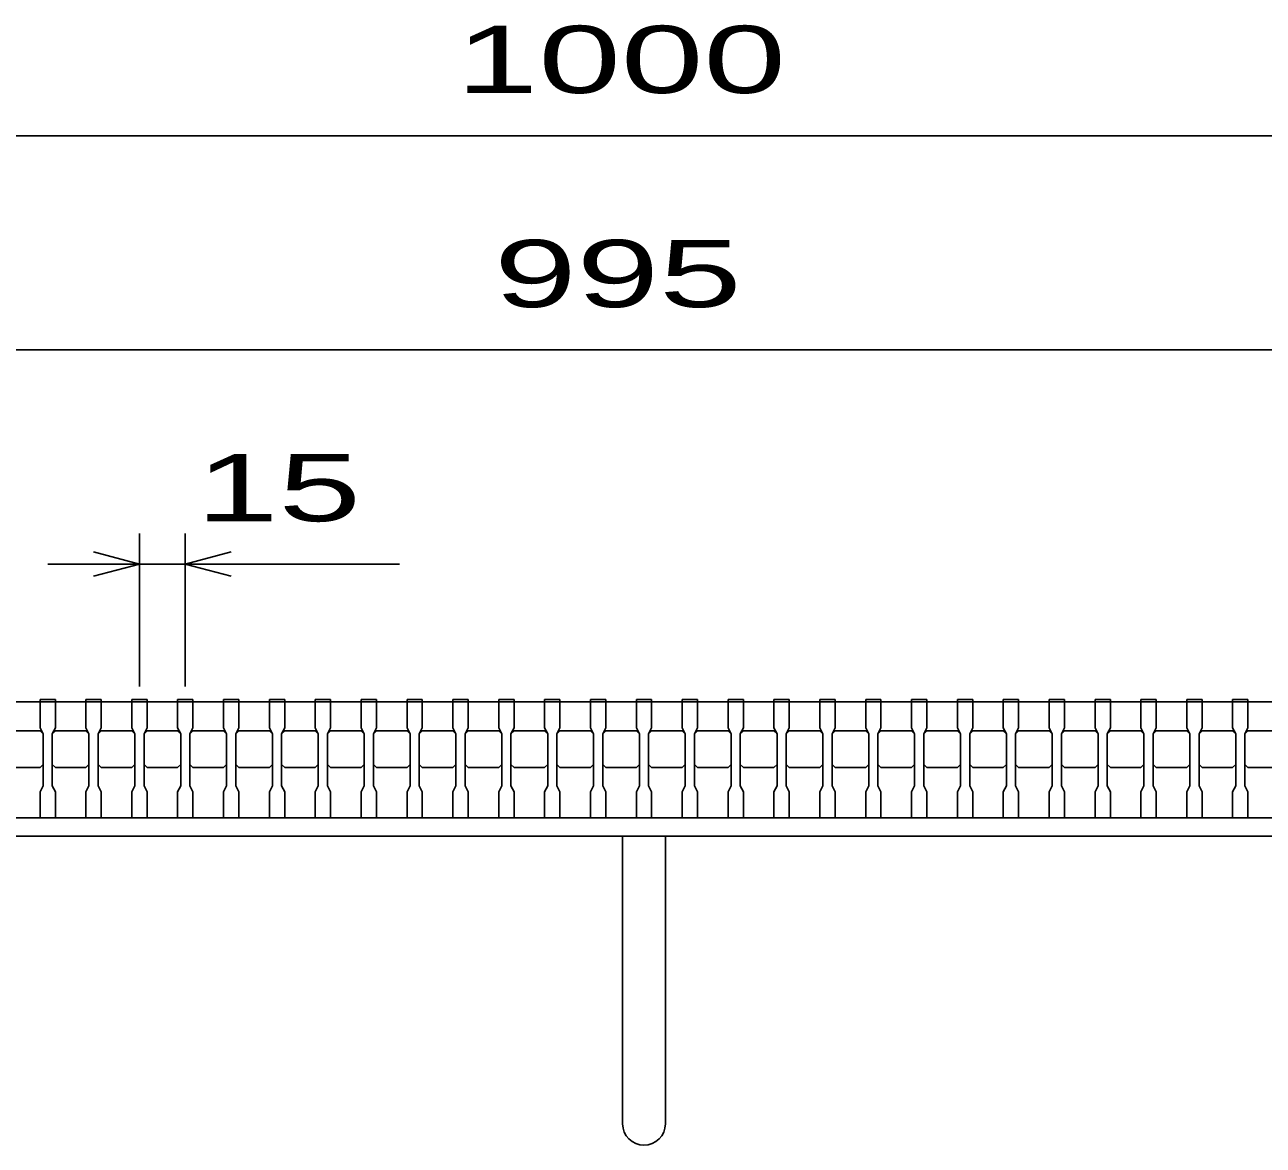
# Model space of a CAD drawing. Units: millimetres, scale not verified. Extents: x -1820 to 1731, y -1282 to 1054.
# Drawn here: x -1124 to -719, y -682.5 to -316.2 of the extents above; entities that cross this region are included whole.
import ezdxf
from ezdxf.enums import TextEntityAlignment as Align

# ---------------------------------------------------------------- set-up
doc = ezdxf.new("R2010")
doc.units = ezdxf.units.MM
doc.header["$LTSCALE"] = 10
for name, color, linetype, lineweight in [('16', 3, 'Continuous', 25), ('19', 6, 'Continuous', 25), ('22', 4, 'Continuous', 25)]:
    doc.layers.add(name, color=color, linetype=linetype, lineweight=lineweight)
doc.styles.add('ベクトル', font='')
doc.styles.get('ベクトル').set_extended_font_data('ベクトル')

msp = doc.modelspace()

# ---------------------------------------------------------------- linework, layer by layer
at = {"layer": '16'}
for p, q in [((-1419, -537.5), (-424, -537.5)), ((-1119, -537.5), (-1119, -536.8)), ((-1119, -536.8), (-1114, -536.8)), ((-1119, -537.5), (-1119, -546)), ((-1114, -537.5), (-1119, -537.5)), ((-1114, -536.8), (-1114, -537.5)), ((-1114, -546), (-1114, -537.5)), ((-1104, -537.5), (-1104, -536.8)), ((-1104, -536.8), (-1099, -536.8)), ((-1104, -537.5), (-1104, -546)), ((-1099, -537.5), (-1104, -537.5)), ((-1099, -536.8), (-1099, -537.5)), ((-1099, -546), (-1099, -537.5)), ((-1089, -537.5), (-1089, -536.8)), ((-1089, -536.8), (-1084, -536.8)), ((-1089, -537.5), (-1089, -546)), ((-1084, -537.5), (-1089, -537.5)), ((-1084, -536.8), (-1084, -537.5)), ((-1084, -546), (-1084, -537.5)), ((-1074, -537.5), (-1074, -536.8)), ((-1074, -536.8), (-1069, -536.8)), ((-1074, -537.5), (-1074, -546)), ((-1069, -537.5), (-1074, -537.5)), ((-1069, -536.8), (-1069, -537.5)), ((-1069, -546), (-1069, -537.5)), ((-1059, -537.5), (-1059, -536.8)), ((-1059, -536.8), (-1054, -536.8)), ((-1059, -537.5), (-1059, -546)), ((-1054, -537.5), (-1059, -537.5)), ((-1054, -536.8), (-1054, -537.5)), ((-1054, -546), (-1054, -537.5)), ((-1044, -537.5), (-1044, -536.8)), ((-1044, -536.8), (-1039, -536.8)), ((-1044, -537.5), (-1044, -546)), ((-1039, -537.5), (-1044, -537.5)), ((-1039, -536.8), (-1039, -537.5)), ((-1039, -546), (-1039, -537.5)), ((-1029, -537.5), (-1029, -536.8)), ((-1029, -536.8), (-1024, -536.8)), ((-1029, -537.5), (-1029, -546)), ((-1024, -537.5), (-1029, -537.5)), ((-1024, -536.8), (-1024, -537.5)), ((-1024, -546), (-1024, -537.5)), ((-1014, -537.5), (-1014, -536.8)), ((-1014, -536.8), (-1009, -536.8)), ((-1014, -537.5), (-1014, -546)), ((-1009, -537.5), (-1014, -537.5)), ((-1009, -536.8), (-1009, -537.5)), ((-1009, -546), (-1009, -537.5)), ((-999, -537.5), (-999, -536.8)), ((-999, -536.8), (-994, -536.8)), ((-999, -537.5), (-999, -546)), ((-994, -537.5), (-999, -537.5)), ((-994, -536.8), (-994, -537.5)), ((-994, -546), (-994, -537.5)), ((-984, -537.5), (-984, -536.8)), ((-984, -536.8), (-979, -536.8)), ((-984, -537.5), (-984, -546)), ((-979, -537.5), (-984, -537.5)), ((-979, -536.8), (-979, -537.5)), ((-979, -546), (-979, -537.5)), ((-969, -537.5), (-969, -536.8)), ((-969, -536.8), (-964, -536.8)), ((-969, -537.5), (-969, -546)), ((-964, -537.5), (-969, -537.5)), ((-964, -536.8), (-964, -537.5)), ((-964, -546), (-964, -537.5)), ((-954, -537.5), (-954, -536.8)), ((-954, -536.8), (-949, -536.8)), ((-954, -537.5), (-954, -546)), ((-949, -537.5), (-954, -537.5)), ((-949, -536.8), (-949, -537.5)), ((-949, -546), (-949, -537.5)), ((-939, -537.5), (-939, -536.8)), ((-939, -536.8), (-934, -536.8)), ((-939, -537.5), (-939, -546)), ((-934, -537.5), (-939, -537.5)), ((-934, -536.8), (-934, -537.5)), ((-934, -546), (-934, -537.5)), ((-924, -537.5), (-924, -536.8)), ((-924, -536.8), (-919, -536.8)), ((-924, -537.5), (-924, -546)), ((-919, -537.5), (-924, -537.5)), ((-919, -536.8), (-919, -537.5)), ((-919, -546), (-919, -537.5)), ((-909, -537.5), (-909, -536.8)), ((-909, -536.8), (-904, -536.8)), ((-909, -537.5), (-909, -546)), ((-904, -537.5), (-909, -537.5)), ((-904, -536.8), (-904, -537.5)), ((-904, -546), (-904, -537.5)), ((-894, -537.5), (-894, -536.8)), ((-894, -536.8), (-889, -536.8)), ((-894, -537.5), (-894, -546)), ((-889, -537.5), (-894, -537.5)), ((-889, -536.8), (-889, -537.5)), ((-889, -546), (-889, -537.5)), ((-879, -537.5), (-879, -536.8)), ((-879, -536.8), (-874, -536.8)), ((-879, -537.5), (-879, -546)), ((-874, -537.5), (-879, -537.5)), ((-874, -536.8), (-874, -537.5)), ((-874, -546), (-874, -537.5)), ((-864, -537.5), (-864, -536.8)), ((-864, -536.8), (-859, -536.8)), ((-864, -537.5), (-864, -546)), ((-859, -537.5), (-864, -537.5)), ((-859, -536.8), (-859, -537.5)), ((-859, -546), (-859, -537.5)), ((-849, -537.5), (-849, -536.8)), ((-849, -536.8), (-844, -536.8)), ((-849, -537.5), (-849, -546)), ((-844, -537.5), (-849, -537.5)), ((-844, -536.8), (-844, -537.5)), ((-844, -546), (-844, -537.5)), ((-834, -537.5), (-834, -536.8)), ((-834, -536.8), (-829, -536.8)), ((-834, -537.5), (-834, -546)), ((-829, -537.5), (-834, -537.5)), ((-829, -536.8), (-829, -537.5)), ((-829, -546), (-829, -537.5)), ((-819, -537.5), (-819, -536.8)), ((-819, -536.8), (-814, -536.8)), ((-819, -537.5), (-819, -546)), ((-814, -537.5), (-819, -537.5)), ((-814, -536.8), (-814, -537.5)), ((-814, -546), (-814, -537.5)), ((-804, -537.5), (-804, -536.8)), ((-804, -536.8), (-799, -536.8)), ((-804, -537.5), (-804, -546)), ((-799, -537.5), (-804, -537.5)), ((-799, -536.8), (-799, -537.5)), ((-799, -546), (-799, -537.5)), ((-789, -537.5), (-789, -536.8)), ((-789, -536.8), (-784, -536.8)), ((-789, -537.5), (-789, -546)), ((-784, -537.5), (-789, -537.5)), ((-784, -536.8), (-784, -537.5)), ((-784, -546), (-784, -537.5)), ((-774, -537.5), (-774, -536.8)), ((-774, -536.8), (-769, -536.8)), ((-774, -537.5), (-774, -546)), ((-769, -537.5), (-774, -537.5)), ((-769, -536.8), (-769, -537.5)), ((-769, -546), (-769, -537.5)), ((-759, -537.5), (-759, -536.8)), ((-759, -536.8), (-754, -536.8)), ((-759, -537.5), (-759, -546)), ((-754, -537.5), (-759, -537.5)), ((-754, -536.8), (-754, -537.5)), ((-754, -546), (-754, -537.5)), ((-744, -537.5), (-744, -536.8)), ((-744, -536.8), (-739, -536.8)), ((-744, -537.5), (-744, -546)), ((-739, -537.5), (-744, -537.5)), ((-739, -536.8), (-739, -537.5)), ((-739, -546), (-739, -537.5)), ((-729, -537.5), (-729, -536.8)), ((-729, -536.8), (-724, -536.8)), ((-729, -537.5), (-729, -546)), ((-724, -537.5), (-729, -537.5)), ((-724, -536.8), (-724, -537.5)), ((-724, -546), (-724, -537.5)), ((-1119, -546), (-1118, -548)), ((-1115, -548), (-1114, -546)), ((-1104, -546), (-1103, -548)), ((-1100, -548), (-1099, -546)), ((-1089, -546), (-1088, -548)), ((-1085, -548), (-1084, -546)), ((-1074, -546), (-1073, -548)), ((-1070, -548), (-1069, -546)), ((-1059, -546), (-1058, -548)), ((-1055, -548), (-1054, -546)), ((-1044, -546), (-1043, -548)), ((-1040, -548), (-1039, -546)), ((-1029, -546), (-1028, -548)), ((-1025, -548), (-1024, -546)), ((-1014, -546), (-1013, -548)), ((-1010, -548), (-1009, -546)), ((-999, -546), (-998, -548)), ((-995, -548), (-994, -546)), ((-984, -546), (-983, -548)), ((-980, -548), (-979, -546)), ((-969, -546), (-968, -548)), ((-965, -548), (-964, -546)), ((-954, -546), (-953, -548)), ((-950, -548), (-949, -546)), ((-939, -546), (-938, -548)), ((-935, -548), (-934, -546)), ((-924, -546), (-923, -548)), ((-920, -548), (-919, -546)), ((-909, -546), (-908, -548)), ((-905, -548), (-904, -546)), ((-894, -546), (-893, -548)), ((-890, -548), (-889, -546)), ((-879, -546), (-878, -548)), ((-875, -548), (-874, -546)), ((-864, -546), (-863, -548)), ((-860, -548), (-859, -546)), ((-849, -546), (-848, -548)), ((-845, -548), (-844, -546)), ((-834, -546), (-833, -548)), ((-830, -548), (-829, -546)), ((-819, -546), (-818, -548)), ((-815, -548), (-814, -546)), ((-804, -546), (-803, -548)), ((-800, -548), (-799, -546)), ((-789, -546), (-788, -548)), ((-785, -548), (-784, -546)), ((-774, -546), (-773, -548)), ((-770, -548), (-769, -546)), ((-759, -546), (-758, -548)), ((-755, -548), (-754, -546)), ((-744, -546), (-743, -548)), ((-740, -548), (-739, -546)), ((-729, -546), (-728, -548)), ((-725, -548), (-724, -546)), ((-1129, -547), (-1119, -547)), ((-1119, -547), (-1118, -548)), ((-1118, -548), (-1118, -565)), ((-1115, -548), (-1114, -547)), ((-1115, -565), (-1115, -548)), ((-1114, -547), (-1104, -547)), ((-1104, -547), (-1103, -548)), ((-1103, -548), (-1103, -565)), ((-1100, -548), (-1099, -547)), ((-1100, -565), (-1100, -548)), ((-1099, -547), (-1089, -547)), ((-1089, -547), (-1088, -548)), ((-1088, -548), (-1088, -565)), ((-1085, -548), (-1084, -547)), ((-1085, -565), (-1085, -548)), ((-1084, -547), (-1074, -547)), ((-1074, -547), (-1073, -548)), ((-1073, -548), (-1073, -565)), ((-1070, -548), (-1069, -547)), ((-1070, -565), (-1070, -548)), ((-1069, -547), (-1059, -547)), ((-1059, -547), (-1058, -548)), ((-1058, -548), (-1058, -565)), ((-1055, -548), (-1054, -547)), ((-1055, -565), (-1055, -548)), ((-1054, -547), (-1044, -547)), ((-1044, -547), (-1043, -548)), ((-1043, -548), (-1043, -565)), ((-1040, -548), (-1039, -547)), ((-1040, -565), (-1040, -548)), ((-1039, -547), (-1029, -547)), ((-1029, -547), (-1028, -548)), ((-1028, -548), (-1028, -565)), ((-1025, -548), (-1024, -547)), ((-1025, -565), (-1025, -548)), ((-1024, -547), (-1014, -547)), ((-1014, -547), (-1013, -548)), ((-1013, -548), (-1013, -565)), ((-1010, -548), (-1009, -547)), ((-1010, -565), (-1010, -548)), ((-1009, -547), (-999, -547)), ((-999, -547), (-998, -548)), ((-998, -548), (-998, -565)), ((-995, -548), (-994, -547)), ((-995, -565), (-995, -548)), ((-994, -547), (-984, -547)), ((-984, -547), (-983, -548)), ((-983, -548), (-983, -565)), ((-980, -548), (-979, -547)), ((-980, -565), (-980, -548)), ((-979, -547), (-969, -547)), ((-969, -547), (-968, -548)), ((-968, -548), (-968, -565)), ((-965, -548), (-964, -547)), ((-965, -565), (-965, -548)), ((-964, -547), (-954, -547)), ((-954, -547), (-953, -548)), ((-953, -548), (-953, -565)), ((-950, -548), (-949, -547)), ((-950, -565), (-950, -548)), ((-949, -547), (-939, -547)), ((-939, -547), (-938, -548)), ((-938, -548), (-938, -565)), ((-935, -548), (-934, -547)), ((-935, -565), (-935, -548)), ((-934, -547), (-924, -547)), ((-924, -547), (-923, -548)), ((-923, -548), (-923, -565)), ((-920, -548), (-919, -547)), ((-920, -565), (-920, -548)), ((-919, -547), (-909, -547)), ((-909, -547), (-908, -548)), ((-908, -548), (-908, -565)), ((-905, -548), (-904, -547)), ((-905, -565), (-905, -548)), ((-904, -547), (-894, -547)), ((-894, -547), (-893, -548)), ((-893, -548), (-893, -565)), ((-890, -548), (-889, -547)), ((-890, -565), (-890, -548)), ((-889, -547), (-879, -547)), ((-879, -547), (-878, -548)), ((-878, -548), (-878, -565)), ((-875, -548), (-874, -547)), ((-875, -565), (-875, -548)), ((-874, -547), (-864, -547)), ((-864, -547), (-863, -548)), ((-863, -548), (-863, -565)), ((-860, -548), (-859, -547)), ((-860, -565), (-860, -548)), ((-859, -547), (-849, -547)), ((-849, -547), (-848, -548)), ((-848, -548), (-848, -565)), ((-845, -548), (-844, -547)), ((-845, -565), (-845, -548)), ((-844, -547), (-834, -547)), ((-834, -547), (-833, -548)), ((-833, -548), (-833, -565)), ((-830, -548), (-829, -547)), ((-830, -565), (-830, -548)), ((-829, -547), (-819, -547)), ((-819, -547), (-818, -548)), ((-818, -548), (-818, -565)), ((-815, -548), (-814, -547)), ((-815, -565), (-815, -548)), ((-814, -547), (-804, -547)), ((-804, -547), (-803, -548)), ((-803, -548), (-803, -565)), ((-800, -548), (-799, -547)), ((-800, -565), (-800, -548)), ((-799, -547), (-789, -547)), ((-789, -547), (-788, -548)), ((-788, -548), (-788, -565)), ((-785, -548), (-784, -547)), ((-785, -565), (-785, -548)), ((-784, -547), (-774, -547)), ((-774, -547), (-773, -548)), ((-773, -548), (-773, -565)), ((-770, -548), (-769, -547)), ((-770, -565), (-770, -548)), ((-769, -547), (-759, -547)), ((-759, -547), (-758, -548)), ((-758, -548), (-758, -565)), ((-755, -548), (-754, -547)), ((-755, -565), (-755, -548)), ((-754, -547), (-744, -547)), ((-744, -547), (-743, -548)), ((-743, -548), (-743, -565)), ((-740, -548), (-739, -547)), ((-740, -565), (-740, -548)), ((-739, -547), (-729, -547)), ((-729, -547), (-728, -548)), ((-728, -548), (-728, -565)), ((-725, -548), (-724, -547)), ((-725, -565), (-725, -548)), ((-724, -547), (-714, -547)), ((-1118, -558), (-1119, -559)), ((-1114, -559), (-1115, -558)), ((-1103, -558), (-1104, -559)), ((-1099, -559), (-1100, -558)), ((-1088, -558), (-1089, -559)), ((-1084, -559), (-1085, -558)), ((-1073, -558), (-1074, -559)), ((-1069, -559), (-1070, -558)), ((-1058, -558), (-1059, -559)), ((-1054, -559), (-1055, -558)), ((-1043, -558), (-1044, -559)), ((-1039, -559), (-1040, -558)), ((-1028, -558), (-1029, -559)), ((-1024, -559), (-1025, -558)), ((-1013, -558), (-1014, -559)), ((-1009, -559), (-1010, -558)), ((-998, -558), (-999, -559)), ((-994, -559), (-995, -558)), ((-983, -558), (-984, -559)), ((-979, -559), (-980, -558)), ((-968, -558), (-969, -559)), ((-964, -559), (-965, -558)), ((-953, -558), (-954, -559)), ((-949, -559), (-950, -558)), ((-938, -558), (-939, -559)), ((-934, -559), (-935, -558)), ((-923, -558), (-924, -559)), ((-919, -559), (-920, -558)), ((-908, -558), (-909, -559)), ((-904, -559), (-905, -558)), ((-893, -558), (-894, -559)), ((-889, -559), (-890, -558)), ((-878, -558), (-879, -559)), ((-874, -559), (-875, -558)), ((-863, -558), (-864, -559)), ((-859, -559), (-860, -558)), ((-848, -558), (-849, -559)), ((-844, -559), (-845, -558)), ((-833, -558), (-834, -559)), ((-829, -559), (-830, -558)), ((-818, -558), (-819, -559)), ((-814, -559), (-815, -558)), ((-803, -558), (-804, -559)), ((-799, -559), (-800, -558)), ((-788, -558), (-789, -559)), ((-784, -559), (-785, -558)), ((-773, -558), (-774, -559)), ((-769, -559), (-770, -558)), ((-758, -558), (-759, -559)), ((-754, -559), (-755, -558)), ((-743, -558), (-744, -559)), ((-739, -559), (-740, -558)), ((-728, -558), (-729, -559)), ((-724, -559), (-725, -558)), ((-1119, -559), (-1129, -559)), ((-1104, -559), (-1114, -559)), ((-1089, -559), (-1099, -559)), ((-1074, -559), (-1084, -559)), ((-1059, -559), (-1069, -559)), ((-1044, -559), (-1054, -559)), ((-1029, -559), (-1039, -559)), ((-1014, -559), (-1024, -559)), ((-999, -559), (-1009, -559)), ((-984, -559), (-994, -559)), ((-969, -559), (-979, -559)), ((-954, -559), (-964, -559)), ((-939, -559), (-949, -559)), ((-924, -559), (-934, -559)), ((-909, -559), (-919, -559)), ((-894, -559), (-904, -559)), ((-879, -559), (-889, -559)), ((-864, -559), (-874, -559)), ((-849, -559), (-859, -559)), ((-834, -559), (-844, -559)), ((-819, -559), (-829, -559)), ((-804, -559), (-814, -559)), ((-789, -559), (-799, -559)), ((-774, -559), (-784, -559)), ((-759, -559), (-769, -559)), ((-744, -559), (-754, -559)), ((-729, -559), (-739, -559)), ((-714, -559), (-724, -559)), ((-1118, -565), (-1119, -567)), ((-1119, -567), (-1119, -575.5)), ((-1114, -567), (-1115, -565)), ((-1114, -575.5), (-1114, -567)), ((-1103, -565), (-1104, -567)), ((-1104, -567), (-1104, -575.5)), ((-1099, -567), (-1100, -565)), ((-1099, -575.5), (-1099, -567)), ((-1088, -565), (-1089, -567)), ((-1089, -567), (-1089, -575.5)), ((-1084, -567), (-1085, -565)), ((-1084, -575.5), (-1084, -567)), ((-1073, -565), (-1074, -567)), ((-1074, -567), (-1074, -575.5)), ((-1069, -567), (-1070, -565)), ((-1069, -575.5), (-1069, -567)), ((-1058, -565), (-1059, -567)), ((-1059, -567), (-1059, -575.5)), ((-1054, -567), (-1055, -565)), ((-1054, -575.5), (-1054, -567)), ((-1043, -565), (-1044, -567)), ((-1044, -567), (-1044, -575.5)), ((-1039, -567), (-1040, -565)), ((-1039, -575.5), (-1039, -567)), ((-1028, -565), (-1029, -567)), ((-1029, -567), (-1029, -575.5)), ((-1024, -567), (-1025, -565)), ((-1024, -575.5), (-1024, -567)), ((-1013, -565), (-1014, -567)), ((-1014, -567), (-1014, -575.5)), ((-1009, -567), (-1010, -565)), ((-1009, -575.5), (-1009, -567)), ((-998, -565), (-999, -567)), ((-999, -567), (-999, -575.5)), ((-994, -567), (-995, -565)), ((-994, -575.5), (-994, -567)), ((-983, -565), (-984, -567)), ((-984, -567), (-984, -575.5)), ((-979, -567), (-980, -565)), ((-979, -575.5), (-979, -567)), ((-968, -565), (-969, -567)), ((-969, -567), (-969, -575.5)), ((-964, -567), (-965, -565)), ((-964, -575.5), (-964, -567)), ((-953, -565), (-954, -567)), ((-954, -567), (-954, -575.5)), ((-949, -567), (-950, -565)), ((-949, -575.5), (-949, -567)), ((-938, -565), (-939, -567)), ((-939, -567), (-939, -575.5)), ((-934, -567), (-935, -565)), ((-934, -575.5), (-934, -567)), ((-923, -565), (-924, -567)), ((-924, -567), (-924, -575.5)), ((-919, -567), (-920, -565)), ((-919, -575.5), (-919, -567)), ((-908, -565), (-909, -567)), ((-909, -567), (-909, -575.5)), ((-904, -567), (-905, -565)), ((-904, -575.5), (-904, -567)), ((-893, -565), (-894, -567)), ((-894, -567), (-894, -575.5)), ((-889, -567), (-890, -565)), ((-889, -575.5), (-889, -567)), ((-878, -565), (-879, -567)), ((-879, -567), (-879, -575.5)), ((-874, -567), (-875, -565)), ((-874, -575.5), (-874, -567)), ((-863, -565), (-864, -567)), ((-864, -567), (-864, -575.5)), ((-859, -567), (-860, -565)), ((-859, -575.5), (-859, -567)), ((-848, -565), (-849, -567)), ((-849, -567), (-849, -575.5)), ((-844, -567), (-845, -565)), ((-844, -575.5), (-844, -567)), ((-833, -565), (-834, -567)), ((-834, -567), (-834, -575.5)), ((-829, -567), (-830, -565)), ((-829, -575.5), (-829, -567)), ((-818, -565), (-819, -567)), ((-819, -567), (-819, -575.5)), ((-814, -567), (-815, -565)), ((-814, -575.5), (-814, -567)), ((-803, -565), (-804, -567)), ((-804, -567), (-804, -575.5)), ((-799, -567), (-800, -565)), ((-799, -575.5), (-799, -567)), ((-788, -565), (-789, -567)), ((-789, -567), (-789, -575.5)), ((-784, -567), (-785, -565)), ((-784, -575.5), (-784, -567)), ((-773, -565), (-774, -567)), ((-774, -567), (-774, -575.5)), ((-769, -567), (-770, -565)), ((-769, -575.5), (-769, -567)), ((-758, -565), (-759, -567)), ((-759, -567), (-759, -575.5)), ((-754, -567), (-755, -565)), ((-754, -575.5), (-754, -567)), ((-743, -565), (-744, -567)), ((-744, -567), (-744, -575.5)), ((-739, -567), (-740, -565)), ((-739, -575.5), (-739, -567)), ((-728, -565), (-729, -567)), ((-729, -567), (-729, -575.5)), ((-724, -567), (-725, -565)), ((-724, -575.5), (-724, -567)), ((-1419, -575.5), (-424, -575.5)), ((-1119, -575.5), (-1114, -575.5)), ((-1104, -575.5), (-1099, -575.5)), ((-1089, -575.5), (-1084, -575.5)), ((-1074, -575.5), (-1069, -575.5)), ((-1059, -575.5), (-1054, -575.5)), ((-1044, -575.5), (-1039, -575.5)), ((-1029, -575.5), (-1024, -575.5)), ((-1014, -575.5), (-1009, -575.5)), ((-999, -575.5), (-994, -575.5)), ((-984, -575.5), (-979, -575.5)), ((-969, -575.5), (-964, -575.5)), ((-954, -575.5), (-949, -575.5)), ((-939, -575.5), (-934, -575.5)), ((-924, -575.5), (-919, -575.5)), ((-909, -575.5), (-904, -575.5)), ((-894, -575.5), (-889, -575.5)), ((-879, -575.5), (-874, -575.5)), ((-864, -575.5), (-859, -575.5)), ((-849, -575.5), (-844, -575.5)), ((-834, -575.5), (-829, -575.5)), ((-819, -575.5), (-814, -575.5)), ((-804, -575.5), (-799, -575.5)), ((-789, -575.5), (-784, -575.5)), ((-774, -575.5), (-769, -575.5)), ((-759, -575.5), (-754, -575.5)), ((-744, -575.5), (-739, -575.5)), ((-729, -575.5), (-724, -575.5))]:
    msp.add_line(p, q, dxfattribs=at)
at = {"layer": '19'}
for p, q in [((-1421.5, -575.5), (-421.5, -575.5)), ((-421.5, -581.5), (-1421.5, -581.5)), ((-928.5, -581.5), (-928.5, -675.5)), ((-914.5, -675.5), (-914.5, -581.5))]:
    msp.add_line(p, q, dxfattribs=at)
msp.add_arc((-921.5, -675.5), 7, 180, 0, dxfattribs=at)
at = {"layer": '22'}
for p, q in [((-1421.5, -352.5), (-421.5, -352.5)), ((-1419, -422.5), (-424, -422.5)), ((-1086.5, -532.5), (-1086.5, -482.5)), ((-1071.5, -482.5), (-1071.5, -532.5)), ((-1086.5, -492.5), (-1101.5, -488.5)), ((-1071.5, -492.5), (-1056.5, -488.5)), ((-1086.5, -492.5), (-1116.5, -492.5)), ((-1101.5, -496.5), (-1086.5, -492.5)), ((-1086.5, -492.5), (-1071.5, -492.5)), ((-1056.5, -496.5), (-1071.5, -492.5)), ((-1071.5, -492.5), (-1001.5, -492.5))]:
    msp.add_line(p, q, dxfattribs=at)

# ---------------------------------------------------------------- texts
at = {"layer": '22', "color": 2, "style": 'ベクトル', "width": 1.65}
for s, p in [(' 1000 ', (-996.5, -327.5)), (' 995 ', (-984, -397.5)), (' 15 ', (-1081.5, -467.5))]:
    msp.add_text(s, height=21.99, dxfattribs=at).set_placement(p, align=Align.MIDDLE_LEFT)

doc.saveas('drawing.dxf')
